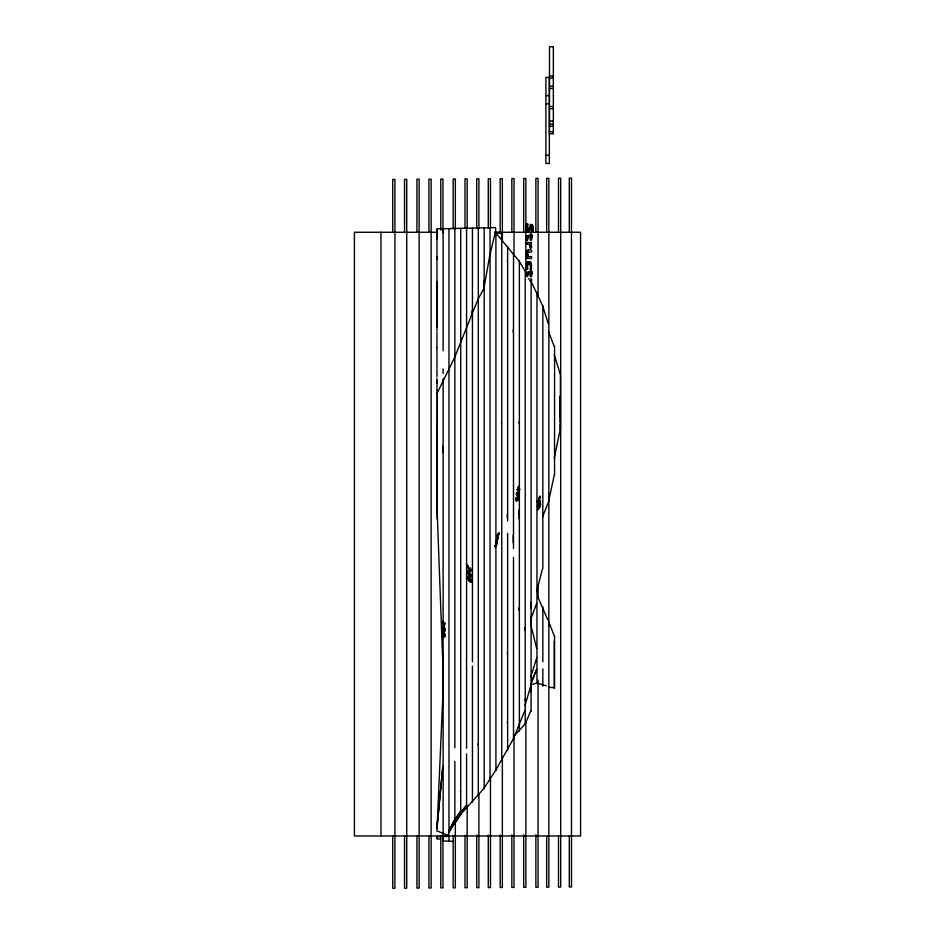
<?xml version="1.0" encoding="UTF-8"?>
<svg xmlns="http://www.w3.org/2000/svg" width="935" height="935" viewBox="0 0 935 935"><rect width="100%" height="100%" fill="white"/><g stroke="black" fill="none" stroke-linecap="round" stroke-linejoin="round"><path stroke-width="1.4" d="M471.252 575.948L470.772 577.024M471.392 580.425L471.497 582.213L470.492 582.353M471.579 581.453L471.45 582.225M537.38 501.382L537.695 502.013M445.224 635.625L445.06 636.735M497.607 536.106L497.373 535.521M443.05 627.42L443.132 628.858M471.205 581.079L470.831 581.675M540.5 504.596L537.87 508.804M470.492 570.21L470.504 569.38M530.94 247.494L530.916 248.079L530.04 244.315L526.393 244.315L526.393 242.481L531.548 242.481L531.127 244.923A3.214 1.414 -90 0 1 531.653 247.494L530.168 248.079L529.327 244.315M442.816 836.58L448.683 836.322L448.683 835.574L436.949 830.888L442.816 696.598L442.816 663.347L436.949 505.484L437.311 392.723M537.052 501.908L537.438 500.856M515.956 499.582L516.249 498.495M516.821 494.884C515.372 493.283 519.311 491.191 519.159 493.563M519.463 493.516L518.983 491.822M498.682 534.785L497.502 536.702M515.641 499.781L515.641 499.313A1.695 0.783 -78.2 0 1 516.038 498.075L517.838 496.941M517.3 495.924L516.295 494.007A1.695 0.783 -78.2 0 1 516.693 492.757L519.019 491.833M496.836 543.551L496.801 542.931L495.375 546.169M496.473 541.891L497.817 538.128M526.288 274.995L526.382 273.745A2.489 1.087 -90 0 1 526.837 272.471L530.951 272.027L530.951 270.753L530.835 272.027M540.149 496.286C536.421 504.012 541.038 491.833 540.325 498.238C538.677 495.83 539.612 500.833 537.683 502.609M530.905 267.69L530.788 269.081L530.788 264.301A4.254 1.858 -90 0 0 530.601 263.436M497.058 536.561L497.537 536.713M497.081 542.604L496.614 544.602M497.782 537.426L497.993 538.49M436.949 828.153L442.816 766.408L436.949 828.059M495.164 545.771L495.246 546.905M497.817 537.438L496.088 541.903M470.819 569.357L470.679 571.39A1.893 0.701 70.1 0 1 470.188 571.355M527.223 224.131C527.235 226.34 525.844 232.289 529.222 232.359C530.671 227.193 533.277 222.46 532.295 231.681L532.342 225.978M499.15 532.775L498.367 534.925M445.095 630.564L444.674 631.511L443.868 630.938M498.226 534.738L498.39 533.605L497.665 535.919M443.015 627.42L443.622 626.497M517.838 489.075L518.469 486.293L519.883 489.484L517.616 490.641L517.745 489.835L516.868 489.975L517.803 489.075M538.607 500.283L538.642 498.822M527.059 265.318L527.223 269.198L527.387 263.436A5.131 2.244 -90 0 1 528.427 261.695L530.706 262.116A4.254 1.858 -90 0 1 531.501 264.301L531.501 269.081L530.122 269.081C530.449 267.398 530.823 262.84 527.936 263.647M497.093 536.573L497.326 535.206M443.4 633.1L443.494 634.549M538.981 499.489L538.817 500.33M527.363 224.131C525.856 233.072 529.023 230.968 530.507 224.388L531.91 224.856M537.578 508.991L538.747 505.858M495.129 546.18L495.34 545.537M436.949 393.553L454.55 357.696L478.007 299.2L483.874 288.518L489.741 255.641L495.608 231.038L495.608 227.614L436.949 228.853L436.949 330.908M519.428 493.505L518.551 495.41M499.115 532.763L498.858 534.154M540.36 505.169L540.465 504.222M538.887 502.434L537.859 505.625M554.256 458.36L560.123 429.913L560.123 424.198M554.256 475.19L548.389 502.352L542.522 516.915M538.63 499.98L537.66 502.001M497.221 535.813L497.759 534.154L497.537 534.96M495.199 545.783L496.964 542.207M471.135 576.72L470.878 574.382L468.704 571.414M529.783 229.332L530.028 228.339M536.667 591.516L542.522 568.585M539.927 502.773L540.465 501.218M540.372 501.698L540.021 500.26M540.173 506.127L540.465 503.486M498.822 534.142L498.647 534.773M524.932 705.902L530.799 685.647M497.724 539.004L496.321 541.342L497.736 538.139M496.742 543.831L496.321 544.918M538.981 504L540.173 501.487M540.114 501.815L540.114 500.798L539.437 501.499M540.407 504.853L538.408 508.605M470.772 576.065L470.843 575.247M530.799 677.01L536.667 657.924M518.387 500.085L518.691 499.278M518.598 499.711L518.539 497.35M524.932 710.331L513.198 739.164L495.608 770.405L483.874 788.486L460.417 814.712L454.55 823.384L460.417 814.572L448.683 832.688M530.799 619.122L536.667 603.391M444.779 630.576L444.522 628.425L443.307 627.42M444.896 636.104L444.803 634.21L443.365 633.1M497.63 539.799L497.058 541.014M496.649 544.614L495.211 546.905M443.342 627.42L443.599 629.582L444.815 630.576M537.952 507.6L538.443 506.443M531.384 681.183L536.667 669.308L530.799 684.864L530.799 692.508M530.799 711.126L524.932 724.193L514.18 735.95M540.208 506.139L539.6 507.308M470.527 570.186L469.896 570.268M448.683 832.185L454.55 820.007L460.417 811.603L454.55 820.439L448.683 832.185L454.55 820.018L466.284 805.619L454.55 820.018L449.338 829.649M495.877 543.632L496.298 542.931M538.513 502.492L537.473 506.338L539.401 503.965M539.705 503.369L538.665 505.122M517.721 495.036L519.019 494.136M539.261 507.366L539.822 506.361M538.291 503.439L539.472 501.511M538.478 502.481L540.056 500.272M538.712 505.835L539.448 504.678M539.635 507.319L537.683 509.68M538.817 501.873L539.483 500.856M539.063 505.239L539.764 504.222M538.396 504.935L539.016 504.012M518.411 500.096L516.623 501.23L515.617 499.781M496.216 545.187L495.457 546.157M530.589 226.562C532.658 225.218 531.863 230.653 531.583 231.681L533.079 231.681C533.102 229.753 534.294 224.318 531.22 224.388C529.736 230.968 526.569 233.072 528.076 224.131L526.51 224.131C526.522 226.34 525.131 232.289 528.509 232.359M496.695 541.657L496.053 541.891M516.213 498.484L516.833 497.993M539.729 504.21L540.5 503.498M537.835 508.792L538.443 508.628M444.931 636.092L443.459 634.549M538.338 509.318L537.532 509.306M470.819 576.053L470.024 575.937M537.543 502.785L537.017 501.896M467.278 571.998A2.115 0.783 70.1 0 1 467.512 571.051L468.751 571.402M467.827 576.556L469.066 576.895M528.333 235.41L527.55 235.842A2.489 1.087 -90 0 0 527.095 237.128L527.106 239.851M528.357 250.183L527.001 253.081L527.948 256.634M528.333 272.027L527.55 272.471A2.489 1.087 -90 0 0 527.095 273.745L527.106 276.468M516.798 497.993L517.394 497.829M528.485 237.245L527.667 239.851L526.393 239.851L526.382 237.128A2.489 1.087 -90 0 1 526.837 235.842L530.951 235.41L530.951 234.136M528.485 273.861L527.667 276.468M517.978 495.807L517.265 495.912M446.977 834.78L448.683 834.324L448.683 831.192M530.799 684.724L537.017 683.029L546.262 685.799M528.626 252.029L527.702 253.467L528.672 256.634M444.756 622.967C444.417 631.592 441.881 616.971 443.132 622.453L444.721 624.112L444.791 622.955M496.777 233.259L501.476 233.072M468.154 577.316L470.235 578.952M440.467 836.673L436.949 836.813L436.949 838.777L440.467 839.174M517.745 495.047L516.798 494.872M517.371 497.817L518.422 498.133M516.517 500.365L518.235 499.676L518.119 497.864M549.488 76.039L553.333 76.039M549.488 78.014L553.333 78.014M549.488 86.207L553.333 86.207M549.488 88.451L553.333 88.451M545.9 95.569L549.324 95.569M545.9 103.715L549.324 103.715M549.488 106.508L553.333 106.508M549.488 108.67L553.333 108.67M549.488 121.012L553.333 121.012M549.488 124.11L553.333 124.11M549.488 126.272L553.333 126.272M549.488 131.695L553.333 131.695M545.9 155.327L549.324 155.327M437.79 232.254L354.412 232.254L354.412 835.972L580.588 835.972L580.588 232.254L494.627 232.254M528.357 278.992L531.548 278.992L531.548 280.827L529.596 280.827M554.256 687.681L548.389 687.272M495.608 232.476L501.476 232.64L501.476 237.478M453.37 841.418L442.816 840.881L442.816 836.077M470.808 577L470.176 576.848M517.803 496.941L518.715 497.642M470.854 582.482L469.276 581.231M444.663 637.027L443.611 635.753M443.576 626.497L444.791 628.203M443.938 632.118L443.178 632.586L443.354 634.853M470.328 576.089L467.734 572.699M516.342 500.307L515.921 499.57M470.212 576.837L468.564 575.235M470.212 570.455L468.856 568.351M470.387 581.418L468.435 579.279M469.218 572.676L468.003 571.811L467.699 572.711M469.031 576.918L470.948 579.314M467.418 565.009L466.939 564.588L467.149 568.328C467.874 562.554 467.956 569.555 470.223 571.343A1.893 0.701 70.1 0 0 470.726 571.378M529.993 262.116L527.714 261.695A5.131 2.244 -90 0 0 526.674 263.436L526.534 269.198L527.936 269.198C526.125 266.837 529.292 260.584 530.916 265.283M495.608 232.757L519.065 261.052L524.932 270.799M469.171 572.688L470.796 575.259M469.312 581.219L468.54 580.214M530.005 244.315L530.414 244.923A3.214 1.414 -90 0 1 530.881 246.513M467.547 571.04A2.115 0.783 70.1 0 0 467.313 571.975L468.61 575.224M468.926 580.728L467.593 577.491A2.115 0.783 70.1 0 1 467.874 576.544M470.48 579.338L470.936 580.051M443.903 630.938L443.096 628.858M444.335 632.598L445.189 635.636M467.371 565.02L468.61 567.603M527.235 256.634C525.084 253.49 526.37 247.728 531.548 250.183L531.548 252.029L527.2 252.356L527.235 255.091M468.014 577.865L468.47 579.268M530.799 280.745L542.522 305.511L548.389 324.036M470.901 579.326L471.345 580.436M467.932 566.879L468.47 568.176M467.944 566.107L468.248 566.809M537.602 596.343L547.63 619.543M470.889 580.074L471.158 581.091M468.283 578.905L468.061 578.204M548.389 331.387L554.256 346.394M548.389 620.84L554.256 635.835M468.575 567.615L468.891 568.34M548.389 621.869L549.827 626.45M554.256 354.762L560.123 373.79M444.756 628.203L445.072 630.108M470.387 568.971L470.153 567.896L470.784 569.368M536.667 648.504L530.799 624.744L530.799 616.773M444.744 628.974L444.85 629.582M526.954 239.851L527.387 237.35L530.951 237.245L530.951 239.898M526.954 276.468L527.387 273.967L530.951 273.861L530.951 276.515M531.641 235.41L531.723 237.245M531.641 272.027L531.723 273.861M569.298 232.137L569.298 178.164L571.484 178.164L571.484 886.988L569.298 886.988L569.298 835.948M560.427 373.79L560.427 429.913M560.17 401.734L560.17 395.996L560.123 422.48M560.17 403.289L560.17 409.168M560.17 410.629L560.17 416.507M558.499 232.219L558.499 178.246L560.684 178.246L560.684 887.07L558.499 887.07L558.499 836.03M554.56 346.394L554.56 475.19M554.56 635.835L554.56 688.16M554.256 641.293L554.256 688.16M546.671 232.301L546.671 178.34L548.845 178.34L548.845 887.163L546.671 887.163L546.671 836.112M542.826 305.511L542.826 568.585M542.826 606.71L542.826 661.758M542.826 668.899L542.826 686.15M538.057 296.547L538.057 178.41L535.872 178.41L535.872 232.383M538.057 585.333L538.057 598.458M538.057 680.131L538.057 887.233L535.872 887.233L535.872 834.733M536.959 292.456L536.959 683.578M531.103 280.745L531.103 711.126M530.799 602.374L530.799 607.984M530.239 235.41L530.239 234.136L531.548 234.136L531.548 235.41L532.354 235.41L531.548 239.898L530.239 239.898L530.239 237.245M530.239 272.027L530.239 270.753L531.548 270.753L531.548 272.027L532.354 272.027L531.548 276.515L530.239 276.515L530.239 273.861M527.106 242.481L527.106 244.315M527.106 256.634L527.106 258.481M525.867 271.84L525.867 178.503L523.693 178.503L523.693 232.464M525.867 721.06L525.867 887.327L523.693 887.327L523.693 834.815M525.236 270.799L525.236 724.193M524.932 627.724L524.932 630.167M524.932 699.099L524.932 700.093M519.369 261.052L519.369 731.053M519.065 422.176L519.065 423.169M519.065 510.066L519.065 518.609M519.065 607.551L519.065 610.333M519.065 725.63L519.065 726.215M514.005 255.886L514.005 178.585L511.831 178.585L511.831 232.546M514.005 735.728L514.005 887.408L511.831 887.408L511.831 834.897M513.502 253.712L513.502 548.623M513.502 557.377L513.502 739.164M513.198 329.891L513.198 332.112M513.198 534.96L513.198 542.791M507.635 246.361L507.635 520.947M507.635 533.301L507.635 750.653M507.331 260.327L507.331 261.262M507.331 514.063L507.331 518.2M507.331 652.618L507.331 653.997M507.331 721.832L507.331 723.187M502.352 241.382L502.352 178.667L500.167 178.667L500.167 232.64M502.352 757.689L502.352 887.49L500.167 887.49L500.167 834.99M501.768 232.64L501.768 760.587M501.476 422.503L501.476 423.333M495.912 232.757L495.912 770.405M495.608 769.073L495.608 770.405M490.466 228.339L490.466 178.749L488.28 178.749L488.28 228.339M490.466 776.728L490.466 887.572L488.28 887.572L488.28 835.072M490.045 227.708L490.045 779.439M484.178 227.801L484.178 788.486M483.874 281.073L483.874 288.518M478.907 228.42L478.907 178.83L476.721 178.83L476.721 228.42M478.907 794.318L478.907 887.654L476.721 887.654L476.721 835.154M478.311 227.906L478.311 795.872M478.007 743.898L478.007 744.576M472.444 228.023L472.444 661.828M472.444 666.117L472.444 802.16M472.14 310.525L472.14 313.868M467.173 228.502L467.173 178.912L464.999 178.912L464.999 228.502M467.173 806.063L467.173 887.736L464.999 887.736L464.999 835.236M466.577 228.14L466.577 748.187M466.577 753.867L466.577 808.436M460.721 228.269L460.721 814.712M460.417 790.729L460.417 791.583M455.345 228.596L455.345 179.006L453.171 179.006L453.171 228.596M455.345 820.731L455.345 887.829L453.171 887.829L453.171 835.317M454.854 228.409L454.854 747.708M454.854 761.499L454.854 823.501M448.987 228.537L448.987 832.688M448.987 835.539L448.987 841.219M443.12 228.771L443.12 350.777M443.12 368.974L443.12 373.497M443.12 378.628L443.12 832.851M443.12 836.077L443.12 840.144M442.968 230.127L442.968 179.088L440.782 179.088L440.782 230.127M442.968 660.379L442.968 698.305M442.968 832.489L442.968 887.911L440.782 887.911L440.782 835.399M442.816 228.771L442.816 232.745M442.816 446.357L442.816 452.61M437.253 228.853L437.253 239.383M437.253 256.424L437.253 259.264M437.253 282.078L437.253 327.46M437.253 380.522L437.253 383.198M437.253 390.713L437.253 519.1M437.253 836.042L437.253 838.777M436.949 332.252L436.949 341.754M436.949 342.841L436.949 347.551M436.949 347.832L436.949 367.876M436.949 369.009L436.949 376.77M436.949 378.371L436.949 390.713M428.955 231.67L428.955 179.169L431.14 179.169L431.14 887.993L428.955 887.993L428.955 835.493M416.94 231.763L416.94 179.263L419.125 179.263L419.125 888.086L416.94 888.086L416.94 835.574M404.551 231.845L404.551 179.345L406.737 179.345L406.737 888.168L404.551 888.168L404.551 835.656M392.735 231.927L392.735 179.427L394.909 179.427L394.909 888.25L392.735 888.25L392.735 835.75M380.966 232.254L380.966 835.972M515.676 499.325A1.695 0.783 -78.2 0 1 516.062 498.075M518.364 487.077C516.517 490.22 521.52 489.087 518.399 487.088M553.333 46.75L549.488 46.75L549.488 133.845L553.333 133.845L553.333 46.75M549.324 77.406L545.9 77.406L545.9 163.473L549.324 163.473L549.324 77.406M531.548 256.634L526.393 256.634L526.393 258.481L531.548 258.481L531.548 256.634"/></g></svg>
